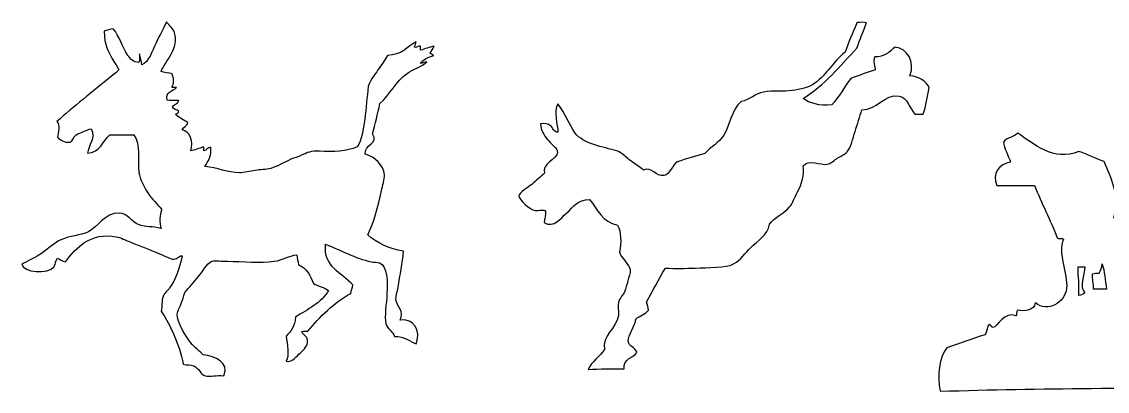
# Model space of a CAD drawing. Header units: centimetres. Extents: x -66 to 65, y -66 to 66.
# Drawn here: x -64.24 to -49.73, y 43.79 to 48.73 of the extents above; entities that cross this region are included whole.
import ezdxf

# ---------------------------------------------------------------- set-up
doc = ezdxf.new("R2010")
doc.units = ezdxf.units.CM
doc.header["$MEASUREMENT"] = 0
doc.layers.add('Layer 1', color=7, linetype='Continuous')

msp = doc.modelspace()

# ---------------------------------------------------------------- linework, layer by layer
at = {"layer": 'Layer 1'}
for points, knots in [([(-62.30005, 48.73441), (-62.26462, 48.67861), (-62.21057, 48.64646), (-62.1925, 48.58651), (-62.1925, 48.58651), (-62.13088, 48.38257), (-62.31799, 48.19908), (-62.37398, 48.06891), (-62.37398, 48.06891), (-62.33069, 48.05169), (-62.27312, 48.04878), (-62.22608, 48.03531), (-62.22608, 48.03531), (-62.20825, 47.98813), (-62.18848, 47.89426), (-62.23283, 47.86055), (-62.23283, 47.86055), (-62.22352, 47.84523), (-62.18603, 47.85804), (-62.1656, 47.85383), (-62.1656, 47.85383), (-62.21423, 47.80798), (-62.32379, 47.78845), (-62.29331, 47.68577), (-62.29331, 47.68577), (-62.25518, 47.67016), (-62.18809, 47.68349), (-62.13874, 47.67905), (-62.13874, 47.67905), (-62.14115, 47.63394), (-62.22007, 47.6201), (-62.21939, 47.59166), (-62.21939, 47.59166), (-62.2187, 47.56197), (-62.16179, 47.56031), (-62.13874, 47.53115), (-62.13874, 47.53115), (-62.13607, 47.5016), (-62.17496, 47.51361), (-62.17906, 47.49083), (-62.17906, 47.49083), (-62.12908, 47.4512), (-62.07132, 47.41931), (-62.01772, 47.38328), (-62.01772, 47.38328), (-62.01296, 47.34796), (-62.07439, 47.32454), (-62.09167, 47.28919), (-62.09167, 47.28919), (-61.98496, 47.26609), (-61.94017, 47.1319), (-61.9774, 47.00685), (-61.9774, 47.00685), (-61.93396, 47.01053), (-61.85836, 47.04013), (-61.80936, 47.06064), (-61.80936, 47.06064), (-61.7942, 47.05564), (-61.80671, 47.02294), (-61.80264, 47.00685), (-61.80264, 47.00685), (-61.76179, 47.01307), (-61.75165, 47.05), (-61.70853, 47.05389), (-61.70853, 47.05389), (-61.69707, 46.93041), (-61.74692, 46.86818), (-61.7892, 46.79846), (-61.7892, 46.79846), (-61.61897, 46.78079), (-61.48149, 46.71403), (-61.32539, 46.71107), (-61.32539, 46.71107), (-61.26221, 46.70988), (-61.18543, 46.73496), (-61.117, 46.7447), (-61.117, 46.7447), (-61.04493, 46.75491), (-60.96987, 46.75536), (-60.90859, 46.77161), (-60.90859, 46.77161), (-60.81609, 46.79608), (-60.7273, 46.85503), (-60.63972, 46.89258), (-60.63972, 46.89258), (-60.59551, 46.91155), (-60.54487, 46.92584), (-60.49856, 46.94637), (-60.49856, 46.94637), (-60.4108, 46.98526), (-60.37979, 47.00574), (-60.25657, 47.00013), (-60.25657, 47.00013), (-60.07583, 46.99193), (-59.8892, 46.99677), (-59.75241, 47.06064), (-59.75241, 47.06064), (-59.64105, 47.24416), (-59.64359, 47.59481), (-59.60451, 47.86728), (-59.60451, 47.86728), (-59.59591, 47.92742), (-59.51463, 48.03061), (-59.4768, 48.08911), (-59.4768, 48.08911), (-59.43227, 48.15798), (-59.37967, 48.21714), (-59.34909, 48.28408), (-59.34909, 48.28408), (-59.15891, 48.28212), (-59.08803, 48.39944), (-58.96592, 48.46556), (-58.96592, 48.46556), (-58.96682, 48.43511), (-58.98238, 48.41926), (-58.98608, 48.39164), (-58.98608, 48.39164), (-58.97007, 48.38047), (-58.94036, 48.41286), (-58.90543, 48.40508), (-58.90543, 48.40508), (-58.90543, 48.38714), (-58.90543, 48.36923), (-58.90543, 48.35132), (-58.90543, 48.35132), (-58.8472, 48.37151), (-58.79116, 48.39387), (-58.72393, 48.40508), (-58.72393, 48.40508), (-58.73814, 48.37), (-58.7601, 48.34266), (-58.78444, 48.31769), (-58.78444, 48.31769), (-58.77055, 48.30245), (-58.75007, 48.29385), (-58.73068, 48.28409), (-58.73068, 48.28409), (-58.79833, 48.25763), (-58.87128, 48.23646), (-58.90544, 48.17654), (-58.90544, 48.17654), (-58.87226, 48.17696), (-58.85795, 48.19628), (-58.82479, 48.1967), (-58.82479, 48.1967), (-58.90446, 48.12394), (-59.00457, 48.10177), (-59.08694, 48.0421), (-59.08694, 48.0421), (-59.23331, 47.93605), (-59.31676, 47.7568), (-59.44992, 47.63877), (-59.44992, 47.63877), (-59.47908, 47.49986), (-59.51268, 47.3654), (-59.55078, 47.23544), (-59.55078, 47.23544), (-59.45627, 47.0946), (-59.66034, 47.10143), (-59.64489, 46.95982), (-59.64489, 46.95982), (-59.51114, 46.92476), (-59.40126, 46.81607), (-59.38946, 46.6842), (-59.38946, 46.6842), (-59.38422, 46.62525), (-59.41354, 46.54363), (-59.42978, 46.46909), (-59.42978, 46.46909), (-59.47333, 46.26957), (-59.53265, 46.02814), (-59.61128, 45.88425), (-59.61128, 45.88425), (-59.49174, 45.77074), (-59.33024, 45.69923), (-59.13397, 45.66245), (-59.13397, 45.66245), (-59.14672, 45.50203), (-59.1794, 45.34797), (-59.20795, 45.17845), (-59.20795, 45.17845), (-59.21726, 45.12307), (-59.23981, 45.06214), (-59.23483, 45.01713), (-59.23483, 45.01713), (-59.2248, 44.92677), (-59.11362, 44.85753), (-59.18104, 44.74151), (-59.18104, 44.74151), (-58.99319, 44.76858), (-58.89762, 44.6011), (-58.96593, 44.42557), (-58.96593, 44.42557), (-59.04422, 44.44843), (-59.11992, 44.5313), (-59.25499, 44.51968), (-59.25499, 44.51968), (-59.27348, 44.58993), (-59.3514, 44.61821), (-59.36926, 44.69444), (-59.36926, 44.69444), (-59.39135, 44.78874), (-59.36196, 44.96278), (-59.35582, 45.09777), (-59.35582, 45.09777), (-59.34868, 45.2553), (-59.34331, 45.46144), (-59.45665, 45.50782), (-59.45665, 45.50782), (-59.48721, 45.52033), (-59.53214, 45.51449), (-59.5642, 45.52126), (-59.5642, 45.52126), (-59.78611, 45.56814), (-59.96441, 45.67472), (-60.17589, 45.75653), (-60.17589, 45.75653), (-60.20915, 45.44768), (-59.95078, 45.37217), (-59.81291, 45.21204), (-59.81291, 45.21204), (-59.81468, 45.1668), (-59.83548, 45.14055), (-59.83982, 45.09777), (-59.83982, 45.09777), (-60.07136, 44.97082), (-60.24868, 44.78964), (-60.41119, 44.59363), (-60.41119, 44.59363), (-60.43601, 44.58932), (-60.47816, 44.60233), (-60.49186, 44.58691), (-60.49186, 44.58691), (-60.47143, 44.5237), (-60.40531, 44.53873), (-60.41794, 44.43901), (-60.41794, 44.43901), (-60.42519, 44.38138), (-60.48107, 44.33365), (-60.53219, 44.28441), (-60.53219, 44.28441), (-60.58532, 44.23321), (-60.63564, 44.17228), (-60.70025, 44.19027), (-60.70025, 44.19027), (-60.65445, 44.26972), (-60.69369, 44.41847), (-60.70025, 44.5264), (-60.70025, 44.5264), (-60.64191, 44.59355), (-60.57986, 44.657), (-60.57926, 44.78183), (-60.57926, 44.78183), (-60.41657, 44.88578), (-60.23303, 44.96889), (-60.13561, 45.13809), (-60.13561, 45.13809), (-60.19199, 45.18032), (-60.27555, 45.19535), (-60.33728, 45.2322), (-60.33728, 45.2322), (-60.37721, 45.3424), (-60.43182, 45.43791), (-60.53895, 45.48091), (-60.53895, 45.48091), (-60.54332, 45.52806), (-60.55916, 45.56375), (-60.55911, 45.61534), (-60.55911, 45.61534), (-60.6673, 45.60354), (-60.74614, 45.54385), (-60.86161, 45.52795), (-60.86161, 45.52795), (-61.04505, 45.50271), (-61.28161, 45.52795), (-61.48677, 45.52795), (-61.48677, 45.52795), (-61.55659, 45.52795), (-61.64713, 45.5425), (-61.69513, 45.52795), (-61.69513, 45.52795), (-61.75479, 45.50985), (-61.83412, 45.36954), (-61.87663, 45.31956), (-61.87663, 45.31956), (-61.93521, 45.25066), (-61.99675, 45.17819), (-62.05811, 45.1112), (-62.05811, 45.1112), (-62.06946, 45.05595), (-62.08827, 45.01264), (-62.10518, 44.96332), (-62.10518, 44.96332), (-62.12042, 44.91884), (-62.15474, 44.86587), (-62.15894, 44.82216), (-62.15894, 44.82216), (-62.16958, 44.71225), (-62.03244, 44.51217), (-61.97744, 44.43902), (-61.97744, 44.43902), (-61.92907, 44.37467), (-61.857, 44.32067), (-61.8094, 44.27768), (-61.8094, 44.27768), (-61.6557, 44.25426), (-61.45838, 44.18248), (-61.53378, 43.99537), (-61.53378, 43.99537), (-61.63186, 44.00915), (-61.71333, 43.9764), (-61.78249, 43.99537), (-61.78249, 43.99537), (-61.84181, 44.01164), (-61.87245, 44.10147), (-61.93709, 44.1298), (-61.93709, 44.1298), (-61.98204, 44.14951), (-62.0176, 44.13454), (-62.07825, 44.14996), (-62.07825, 44.14996), (-62.13466, 44.42962), (-62.24187, 44.65854), (-62.37403, 44.86251), (-62.37403, 44.86251), (-62.35331, 44.92979), (-62.37072, 44.9962), (-62.34715, 45.05746), (-62.34715, 45.05746), (-62.33186, 45.09712), (-62.28733, 45.13168), (-62.25976, 45.17173), (-62.25976, 45.17173), (-62.17755, 45.29111), (-62.13133, 45.4242), (-62.0917, 45.60194), (-62.0917, 45.60194), (-62.12313, 45.61287), (-62.15621, 45.55781), (-62.19925, 45.5549), (-62.19925, 45.5549), (-62.24301, 45.55194), (-62.33011, 45.6034), (-62.3942, 45.62882), (-62.3942, 45.62882), (-62.53546, 45.68489), (-62.6414, 45.73008), (-62.77734, 45.78344), (-62.77734, 45.78344), (-62.84092, 45.80836), (-62.91783, 45.84781), (-62.97229, 45.85736), (-62.97229, 45.85736), (-63.30868, 45.91647), (-63.50582, 45.72221), (-63.65121, 45.52126), (-63.65121, 45.52126), (-63.69137, 45.53264), (-63.72426, 45.55129), (-63.75876, 45.5683), (-63.75876, 45.5683), (-63.79075, 45.52782), (-63.77741, 45.49445), (-63.80578, 45.45403), (-63.80578, 45.45403), (-63.87764, 45.35169), (-64.22313, 45.37354), (-64.23602, 45.49435), (-64.23602, 45.49435), (-64.13804, 45.5343), (-64.05182, 45.57928), (-63.9604, 45.64223), (-63.9604, 45.64223), (-63.88121, 45.69679), (-63.7998, 45.77659), (-63.71169, 45.81699), (-63.71169, 45.81699), (-63.59191, 45.87197), (-63.45753, 45.86827), (-63.34196, 45.92454), (-63.34196, 45.92454), (-63.22292, 45.98251), (-63.12913, 46.17687), (-62.93194, 46.17327), (-62.93194, 46.17327), (-62.82425, 46.17129), (-62.76348, 46.05458), (-62.67646, 46.01865), (-62.67646, 46.01865), (-62.56967, 45.97457), (-62.49228, 46.0069), (-62.37396, 45.96489), (-62.37396, 45.96489), (-62.40084, 46.04527), (-62.38767, 46.14385), (-62.36727, 46.22707), (-62.36727, 46.22707), (-62.42437, 46.29277), (-62.49501, 46.3546), (-62.54875, 46.44218), (-62.54875, 46.44218), (-62.59423, 46.51626), (-62.66011, 46.62837), (-62.66977, 46.71777), (-62.66977, 46.71777), (-62.68885, 46.89536), (-62.644, 47.08022), (-62.73697, 47.22193), (-62.73697, 47.22193), (-62.84452, 47.22193), (-62.95205, 47.22193), (-63.05963, 47.22193), (-63.05963, 47.22193), (-63.15279, 47.13361), (-63.18877, 46.98809), (-63.35541, 46.97322), (-63.35541, 46.97322), (-63.34877, 47.07741), (-63.24071, 47.17642), (-63.30834, 47.30263), (-63.30834, 47.30263), (-63.3811, 47.28125), (-63.44145, 47.24749), (-63.51003, 47.22196), (-63.51003, 47.22196), (-63.53913, 47.19058), (-63.55062, 47.14155), (-63.5907, 47.12113), (-63.5907, 47.12113), (-63.67386, 47.11639), (-63.72016, 47.14851), (-63.75876, 47.18836), (-63.75876, 47.18836), (-63.74582, 47.24879), (-63.71738, 47.35317), (-63.76548, 47.39672), (-63.76548, 47.39672), (-63.54249, 47.59973), (-63.2869, 47.79833), (-63.03949, 48.00172), (-63.03949, 48.00172), (-63.01396, 48.02273), (-62.93961, 48.08308), (-62.93866, 48.08911), (-62.93866, 48.08911), (-62.93731, 48.09763), (-62.99232, 48.18018), (-63.00589, 48.20338), (-63.00589, 48.20338), (-63.07595, 48.32324), (-63.13601, 48.42695), (-63.13363, 48.60671), (-63.13363, 48.60671), (-63.09963, 48.62425), (-63.05531, 48.63148), (-63.01261, 48.64034), (-63.01261, 48.64034), (-62.93173, 48.54181), (-62.89148, 48.39023), (-62.81769, 48.28408), (-62.81769, 48.28408), (-62.78824, 48.24169), (-62.73924, 48.18595), (-62.66981, 48.18997), (-62.66981, 48.18997), (-62.65425, 48.21474), (-62.66746, 48.26829), (-62.66306, 48.30424), (-62.66306, 48.30424), (-62.64554, 48.26122), (-62.64073, 48.20558), (-62.62946, 48.15634), (-62.62946, 48.15634), (-62.53871, 48.19243), (-62.49542, 48.33771), (-62.44124, 48.45212), (-62.44124, 48.45212), (-62.38879, 48.56273), (-62.33865, 48.6525), (-62.30005, 48.73441)], [0, 0, 0, 0, 0.00826446, 0.00826446, 0.00826446, 0.00826446, 0.01652893, 0.01652893, 0.01652893, 0.01652893, 0.02479339, 0.02479339, 0.02479339, 0.02479339, 0.03305785, 0.03305785, 0.03305785, 0.03305785, 0.04132231, 0.04132231, 0.04132231, 0.04132231, 0.04958678, 0.04958678, 0.04958678, 0.04958678, 0.05785124, 0.05785124, 0.05785124, 0.05785124, 0.0661157, 0.0661157, 0.0661157, 0.0661157, 0.07438017, 0.07438017, 0.07438017, 0.07438017, 0.08264463, 0.08264463, 0.08264463, 0.08264463, 0.09090909, 0.09090909, 0.09090909, 0.09090909, 0.09917355, 0.09917355, 0.09917355, 0.09917355, 0.10743802, 0.10743802, 0.10743802, 0.10743802, 0.11570248, 0.11570248, 0.11570248, 0.11570248, 0.12396694, 0.12396694, 0.12396694, 0.12396694, 0.1322314, 0.1322314, 0.1322314, 0.1322314, 0.14049587, 0.14049587, 0.14049587, 0.14049587, 0.14876033, 0.14876033, 0.14876033, 0.14876033, 0.15702479, 0.15702479, 0.15702479, 0.15702479, 0.16528926, 0.16528926, 0.16528926, 0.16528926, 0.17355372, 0.17355372, 0.17355372, 0.17355372, 0.18181818, 0.18181818, 0.18181818, 0.18181818, 0.19008264, 0.19008264, 0.19008264, 0.19008264, 0.19834711, 0.19834711, 0.19834711, 0.19834711, 0.20661157, 0.20661157, 0.20661157, 0.20661157, 0.21487603, 0.21487603, 0.21487603, 0.21487603, 0.2231405, 0.2231405, 0.2231405, 0.2231405, 0.23140496, 0.23140496, 0.23140496, 0.23140496, 0.23966942, 0.23966942, 0.23966942, 0.23966942, 0.24793388, 0.24793388, 0.24793388, 0.24793388, 0.25619835, 0.25619835, 0.25619835, 0.25619835, 0.26446281, 0.26446281, 0.26446281, 0.26446281, 0.27272727, 0.27272727, 0.27272727, 0.27272727, 0.28099174, 0.28099174, 0.28099174, 0.28099174, 0.2892562, 0.2892562, 0.2892562, 0.2892562, 0.29752066, 0.29752066, 0.29752066, 0.29752066, 0.30578512, 0.30578512, 0.30578512, 0.30578512, 0.31404959, 0.31404959, 0.31404959, 0.31404959, 0.32231405, 0.32231405, 0.32231405, 0.32231405, 0.33057851, 0.33057851, 0.33057851, 0.33057851, 0.33884298, 0.33884298, 0.33884298, 0.33884298, 0.34710744, 0.34710744, 0.34710744, 0.34710744, 0.3553719, 0.3553719, 0.3553719, 0.3553719, 0.36363636, 0.36363636, 0.36363636, 0.36363636, 0.37190083, 0.37190083, 0.37190083, 0.37190083, 0.38016529, 0.38016529, 0.38016529, 0.38016529, 0.38842975, 0.38842975, 0.38842975, 0.38842975, 0.39669421, 0.39669421, 0.39669421, 0.39669421, 0.40495868, 0.40495868, 0.40495868, 0.40495868, 0.41322314, 0.41322314, 0.41322314, 0.41322314, 0.4214876, 0.4214876, 0.4214876, 0.4214876, 0.42975207, 0.42975207, 0.42975207, 0.42975207, 0.43801653, 0.43801653, 0.43801653, 0.43801653, 0.44628099, 0.44628099, 0.44628099, 0.44628099, 0.45454545, 0.45454545, 0.45454545, 0.45454545, 0.46280992, 0.46280992, 0.46280992, 0.46280992, 0.47107438, 0.47107438, 0.47107438, 0.47107438, 0.47933884, 0.47933884, 0.47933884, 0.47933884, 0.48760331, 0.48760331, 0.48760331, 0.48760331, 0.49586777, 0.49586777, 0.49586777, 0.49586777, 0.50413223, 0.50413223, 0.50413223, 0.50413223, 0.51239669, 0.51239669, 0.51239669, 0.51239669, 0.52066116, 0.52066116, 0.52066116, 0.52066116, 0.52892562, 0.52892562, 0.52892562, 0.52892562, 0.53719008, 0.53719008, 0.53719008, 0.53719008, 0.54545455, 0.54545455, 0.54545455, 0.54545455, 0.55371901, 0.55371901, 0.55371901, 0.55371901, 0.56198347, 0.56198347, 0.56198347, 0.56198347, 0.57024793, 0.57024793, 0.57024793, 0.57024793, 0.5785124, 0.5785124, 0.5785124, 0.5785124, 0.58677686, 0.58677686, 0.58677686, 0.58677686, 0.59504132, 0.59504132, 0.59504132, 0.59504132, 0.60330579, 0.60330579, 0.60330579, 0.60330579, 0.61157025, 0.61157025, 0.61157025, 0.61157025, 0.61983471, 0.61983471, 0.61983471, 0.61983471, 0.62809917, 0.62809917, 0.62809917, 0.62809917, 0.63636364, 0.63636364, 0.63636364, 0.63636364, 0.6446281, 0.6446281, 0.6446281, 0.6446281, 0.65289256, 0.65289256, 0.65289256, 0.65289256, 0.66115702, 0.66115702, 0.66115702, 0.66115702, 0.66942149, 0.66942149, 0.66942149, 0.66942149, 0.67768595, 0.67768595, 0.67768595, 0.67768595, 0.68595041, 0.68595041, 0.68595041, 0.68595041, 0.69421488, 0.69421488, 0.69421488, 0.69421488, 0.70247934, 0.70247934, 0.70247934, 0.70247934, 0.7107438, 0.7107438, 0.7107438, 0.7107438, 0.71900826, 0.71900826, 0.71900826, 0.71900826, 0.72727273, 0.72727273, 0.72727273, 0.72727273, 0.73553719, 0.73553719, 0.73553719, 0.73553719, 0.74380165, 0.74380165, 0.74380165, 0.74380165, 0.75206612, 0.75206612, 0.75206612, 0.75206612, 0.76033058, 0.76033058, 0.76033058, 0.76033058, 0.76859504, 0.76859504, 0.76859504, 0.76859504, 0.7768595, 0.7768595, 0.7768595, 0.7768595, 0.78512397, 0.78512397, 0.78512397, 0.78512397, 0.79338843, 0.79338843, 0.79338843, 0.79338843, 0.80165289, 0.80165289, 0.80165289, 0.80165289, 0.80991736, 0.80991736, 0.80991736, 0.80991736, 0.81818182, 0.81818182, 0.81818182, 0.81818182, 0.82644628, 0.82644628, 0.82644628, 0.82644628, 0.83471074, 0.83471074, 0.83471074, 0.83471074, 0.84297521, 0.84297521, 0.84297521, 0.84297521, 0.85123967, 0.85123967, 0.85123967, 0.85123967, 0.85950413, 0.85950413, 0.85950413, 0.85950413, 0.8677686, 0.8677686, 0.8677686, 0.8677686, 0.87603306, 0.87603306, 0.87603306, 0.87603306, 0.88429752, 0.88429752, 0.88429752, 0.88429752, 0.89256198, 0.89256198, 0.89256198, 0.89256198, 0.90082645, 0.90082645, 0.90082645, 0.90082645, 0.90909091, 0.90909091, 0.90909091, 0.90909091, 0.91735537, 0.91735537, 0.91735537, 0.91735537, 0.92561983, 0.92561983, 0.92561983, 0.92561983, 0.9338843, 0.9338843, 0.9338843, 0.9338843, 0.94214876, 0.94214876, 0.94214876, 0.94214876, 0.95041322, 0.95041322, 0.95041322, 0.95041322, 0.95867769, 0.95867769, 0.95867769, 0.95867769, 0.96694215, 0.96694215, 0.96694215, 0.96694215, 0.97520661, 0.97520661, 0.97520661, 0.97520661, 0.98347107, 0.98347107, 0.98347107, 0.98347107, 1, 1, 1, 1]), ([(-52.94922, 48.71867), (-52.98634, 48.60143), (-53.03981, 48.50055), (-53.0749, 48.38127), (-53.0749, 48.38127), (-53.30236, 48.14344), (-53.50567, 47.88142), (-53.796, 47.70648), (-53.796, 47.70648), (-53.70329, 47.64264), (-53.5847, 47.60464), (-53.4123, 47.62049), (-53.4123, 47.62049), (-53.31316, 47.72643), (-53.24328, 47.86166), (-53.15428, 47.9777), (-53.15428, 47.9777), (-53.04334, 48.01231), (-52.94351, 48.05803), (-52.83011, 48.09017), (-52.83011, 48.09017), (-52.82675, 48.12478), (-52.87398, 48.21349), (-52.83672, 48.26218), (-52.83672, 48.26218), (-52.70607, 48.26234), (-52.64426, 48.32867), (-52.5655, 48.3945), (-52.5655, 48.3945), (-52.4004, 48.37196), (-52.29668, 48.20538), (-52.36704, 48.0108), (-52.36704, 48.0108), (-52.24216, 47.99672), (-52.15805, 47.94193), (-52.10904, 47.85202), (-52.10904, 47.85202), (-52.1342, 47.73161), (-52.15362, 47.60553), (-52.18842, 47.49478), (-52.18842, 47.49478), (-52.22591, 47.49478), (-52.26338, 47.49478), (-52.30087, 47.49478), (-52.30087, 47.49478), (-52.37088, 47.57148), (-52.40125, 47.72142), (-52.51256, 47.73955), (-52.51256, 47.73955), (-52.70589, 47.77106), (-52.81882, 47.55), (-53.00871, 47.55432), (-53.00871, 47.55432), (-53.03766, 47.4659), (-53.06909, 47.36562), (-53.10134, 47.26325), (-53.10134, 47.26325), (-53.1305, 47.17078), (-53.15309, 47.05436), (-53.20717, 46.992), (-53.20717, 46.992), (-53.23363, 46.96152), (-53.29663, 46.93228), (-53.33949, 46.90601), (-53.33949, 46.90601), (-53.37389, 46.88492), (-53.4309, 46.8332), (-53.47181, 46.82663), (-53.47181, 46.82663), (-53.56042, 46.8124), (-53.72433, 46.89706), (-53.79598, 46.80679), (-53.79598, 46.80679), (-53.77024, 46.67915), (-53.81432, 46.56755), (-53.86877, 46.45614), (-53.86877, 46.45614), (-53.90356, 46.38489), (-53.93809, 46.30342), (-53.9746, 46.25768), (-53.9746, 46.25768), (-54.05085, 46.16211), (-54.17709, 46.11682), (-54.24585, 46.02612), (-54.24585, 46.02612), (-54.26694, 45.87525), (-54.40389, 45.80194), (-54.49723, 45.70859), (-54.49723, 45.70859), (-54.55605, 45.64977), (-54.63836, 45.5365), (-54.71556, 45.4969), (-54.71556, 45.4969), (-54.82653, 45.43991), (-55.06587, 45.44462), (-55.23817, 45.43734), (-55.23817, 45.43734), (-55.36954, 45.43181), (-55.50016, 45.4307), (-55.63512, 45.43734), (-55.63512, 45.43734), (-55.7209, 45.28716), (-55.80509, 45.13542), (-55.8865, 44.98085), (-55.8865, 44.98085), (-55.87909, 44.94413), (-55.86242, 44.91671), (-55.86004, 44.87502), (-55.86004, 44.87502), (-55.90491, 44.82284), (-55.9755, 44.79644), (-56.03205, 44.75593), (-56.03205, 44.75593), (-56.03033, 44.67161), (-56.14026, 44.53842), (-56.1313, 44.45825), (-56.1313, 44.45825), (-56.12331, 44.38713), (-56.03425, 44.38065), (-56.01883, 44.30609), (-56.01883, 44.30609), (-56.06836, 44.22772), (-56.20089, 44.23235), (-56.18422, 44.08778), (-56.18422, 44.08778), (-56.34628, 44.08664), (-56.51468, 44.09188), (-56.66716, 44.08117), (-56.66716, 44.08117), (-56.61705, 44.19206), (-56.51333, 44.24929), (-56.44883, 44.34581), (-56.44883, 44.34581), (-56.48381, 44.53718), (-56.29156, 44.6237), (-56.26362, 44.80227), (-56.26362, 44.80227), (-56.25481, 44.8586), (-56.27428, 44.91837), (-56.26362, 44.97428), (-56.26362, 44.97428), (-56.25285, 45.03053), (-56.198, 45.07681), (-56.1776, 45.12644), (-56.1776, 45.12644), (-56.16337, 45.16107), (-56.15067, 45.21722), (-56.13791, 45.26535), (-56.13791, 45.26535), (-56.12553, 45.31205), (-56.10246, 45.37333), (-56.10481, 45.40428), (-56.10481, 45.40428), (-56.11124, 45.4877), (-56.22935, 45.57377), (-56.25036, 45.65566), (-56.25036, 45.65566), (-56.22231, 45.77126), (-56.22253, 45.92773), (-56.27682, 46.0129), (-56.27682, 46.0129), (-56.47669, 46.05121), (-56.544, 46.22208), (-56.64726, 46.35691), (-56.64726, 46.35691), (-56.8126, 46.35254), (-56.85805, 46.26264), (-56.9582, 46.17168), (-56.9582, 46.17168), (-57.02805, 46.10826), (-57.12648, 45.96904), (-57.25588, 46.046), (-57.25588, 46.046), (-57.24538, 46.095), (-57.239, 46.14816), (-57.23606, 46.20475), (-57.23606, 46.20475), (-57.27927, 46.22565), (-57.34348, 46.19972), (-57.39484, 46.21136), (-57.39484, 46.21136), (-57.43675, 46.22089), (-57.59397, 46.34855), (-57.59328, 46.39659), (-57.59328, 46.39659), (-57.59251, 46.45181), (-57.46255, 46.52049), (-57.42127, 46.55537), (-57.42127, 46.55537), (-57.35565, 46.6108), (-57.30332, 46.66398), (-57.24926, 46.70753), (-57.24926, 46.70753), (-57.29816, 46.84001), (-57.07956, 46.88898), (-57.07725, 46.9854), (-57.07725, 46.9854), (-57.07587, 47.04184), (-57.17242, 47.10965), (-57.20957, 47.15738), (-57.20957, 47.15738), (-57.2591, 47.22107), (-57.30186, 47.27406), (-57.30217, 47.36907), (-57.30217, 47.36907), (-57.2451, 47.37942), (-57.20512, 47.36706), (-57.16988, 47.34261), (-57.16988, 47.34261), (-57.13368, 47.31753), (-57.12876, 47.24961), (-57.07063, 47.25662), (-57.07063, 47.25662), (-57.07455, 47.34851), (-57.13167, 47.53689), (-57.07063, 47.6337), (-57.07063, 47.6337), (-56.97011, 47.50368), (-56.92977, 47.3738), (-56.83909, 47.24339), (-56.83909, 47.24339), (-56.74125, 47.10263), (-56.46423, 47.05657), (-56.28339, 47.00524), (-56.28339, 47.00524), (-56.22934, 46.98989), (-56.14398, 46.90581), (-56.09818, 46.87292), (-56.09818, 46.87292), (-56.03685, 46.82892), (-55.98203, 46.79106), (-55.92617, 46.74724), (-55.92617, 46.74724), (-55.81333, 46.8032), (-55.76393, 46.65606), (-55.65492, 46.67448), (-55.65492, 46.67448), (-55.56748, 46.68924), (-55.55017, 46.81497), (-55.47633, 46.85969), (-55.47633, 46.85969), (-55.35481, 46.89917), (-55.2313, 46.93668), (-55.10583, 46.97216), (-55.10583, 46.97216), (-55.03106, 47.06), (-54.9188, 47.11091), (-54.85448, 47.21693), (-54.85448, 47.21693), (-54.76807, 47.35928), (-54.75026, 47.55406), (-54.62294, 47.6668), (-54.62294, 47.6668), (-54.50938, 47.68561), (-54.42688, 47.77393), (-54.32523, 47.79248), (-54.32523, 47.79248), (-54.18728, 47.81769), (-54.05467, 47.7965), (-53.94153, 47.81235), (-53.94153, 47.81235), (-53.8307, 47.82783), (-53.72039, 47.84997), (-53.63723, 47.91157), (-53.63723, 47.91157), (-53.47094, 48.03471), (-53.39948, 48.19687), (-53.23366, 48.32834), (-53.23366, 48.32834), (-53.18786, 48.45896), (-53.13449, 48.58202), (-53.08152, 48.70542), (-53.08152, 48.70542), (-53.08178, 48.71674), (-53.0766, 48.72257), (-53.06829, 48.72529), (-53.06829, 48.72529), (-53.02979, 48.72187), (-52.97703, 48.73272), (-52.94922, 48.71867)], [0, 0, 0, 0, 0.01408451, 0.01408451, 0.01408451, 0.01408451, 0.02816901, 0.02816901, 0.02816901, 0.02816901, 0.04225352, 0.04225352, 0.04225352, 0.04225352, 0.05633803, 0.05633803, 0.05633803, 0.05633803, 0.07042254, 0.07042254, 0.07042254, 0.07042254, 0.08450704, 0.08450704, 0.08450704, 0.08450704, 0.09859155, 0.09859155, 0.09859155, 0.09859155, 0.11267606, 0.11267606, 0.11267606, 0.11267606, 0.12676056, 0.12676056, 0.12676056, 0.12676056, 0.14084507, 0.14084507, 0.14084507, 0.14084507, 0.15492958, 0.15492958, 0.15492958, 0.15492958, 0.16901408, 0.16901408, 0.16901408, 0.16901408, 0.18309859, 0.18309859, 0.18309859, 0.18309859, 0.1971831, 0.1971831, 0.1971831, 0.1971831, 0.21126761, 0.21126761, 0.21126761, 0.21126761, 0.22535211, 0.22535211, 0.22535211, 0.22535211, 0.23943662, 0.23943662, 0.23943662, 0.23943662, 0.25352113, 0.25352113, 0.25352113, 0.25352113, 0.26760563, 0.26760563, 0.26760563, 0.26760563, 0.28169014, 0.28169014, 0.28169014, 0.28169014, 0.29577465, 0.29577465, 0.29577465, 0.29577465, 0.30985915, 0.30985915, 0.30985915, 0.30985915, 0.32394366, 0.32394366, 0.32394366, 0.32394366, 0.33802817, 0.33802817, 0.33802817, 0.33802817, 0.35211268, 0.35211268, 0.35211268, 0.35211268, 0.36619718, 0.36619718, 0.36619718, 0.36619718, 0.38028169, 0.38028169, 0.38028169, 0.38028169, 0.3943662, 0.3943662, 0.3943662, 0.3943662, 0.4084507, 0.4084507, 0.4084507, 0.4084507, 0.42253521, 0.42253521, 0.42253521, 0.42253521, 0.43661972, 0.43661972, 0.43661972, 0.43661972, 0.45070423, 0.45070423, 0.45070423, 0.45070423, 0.46478873, 0.46478873, 0.46478873, 0.46478873, 0.47887324, 0.47887324, 0.47887324, 0.47887324, 0.49295775, 0.49295775, 0.49295775, 0.49295775, 0.50704225, 0.50704225, 0.50704225, 0.50704225, 0.52112676, 0.52112676, 0.52112676, 0.52112676, 0.53521127, 0.53521127, 0.53521127, 0.53521127, 0.54929577, 0.54929577, 0.54929577, 0.54929577, 0.56338028, 0.56338028, 0.56338028, 0.56338028, 0.57746479, 0.57746479, 0.57746479, 0.57746479, 0.5915493, 0.5915493, 0.5915493, 0.5915493, 0.6056338, 0.6056338, 0.6056338, 0.6056338, 0.61971831, 0.61971831, 0.61971831, 0.61971831, 0.63380282, 0.63380282, 0.63380282, 0.63380282, 0.64788732, 0.64788732, 0.64788732, 0.64788732, 0.66197183, 0.66197183, 0.66197183, 0.66197183, 0.67605634, 0.67605634, 0.67605634, 0.67605634, 0.69014085, 0.69014085, 0.69014085, 0.69014085, 0.70422535, 0.70422535, 0.70422535, 0.70422535, 0.71830986, 0.71830986, 0.71830986, 0.71830986, 0.73239437, 0.73239437, 0.73239437, 0.73239437, 0.74647887, 0.74647887, 0.74647887, 0.74647887, 0.76056338, 0.76056338, 0.76056338, 0.76056338, 0.77464789, 0.77464789, 0.77464789, 0.77464789, 0.78873239, 0.78873239, 0.78873239, 0.78873239, 0.8028169, 0.8028169, 0.8028169, 0.8028169, 0.81690141, 0.81690141, 0.81690141, 0.81690141, 0.83098592, 0.83098592, 0.83098592, 0.83098592, 0.84507042, 0.84507042, 0.84507042, 0.84507042, 0.85915493, 0.85915493, 0.85915493, 0.85915493, 0.87323944, 0.87323944, 0.87323944, 0.87323944, 0.88732394, 0.88732394, 0.88732394, 0.88732394, 0.90140845, 0.90140845, 0.90140845, 0.90140845, 0.91549296, 0.91549296, 0.91549296, 0.91549296, 0.92957746, 0.92957746, 0.92957746, 0.92957746, 0.94366197, 0.94366197, 0.94366197, 0.94366197, 0.95774648, 0.95774648, 0.95774648, 0.95774648, 0.97183099, 0.97183099, 0.97183099, 0.97183099, 1, 1, 1, 1]), ([(-44.90277, 48.18117), (-44.72613, 48.02382), (-44.45385, 47.94307), (-44.40824, 47.67693), (-44.40824, 47.67693), (-44.39998, 47.62886), (-44.41541, 47.57689), (-44.4179, 47.52175), (-44.4179, 47.52175), (-44.42515, 47.36223), (-44.40819, 47.15967), (-44.42764, 47.01751), (-44.42764, 47.01751), (-44.44354, 46.90123), (-44.52863, 46.79703), (-44.54398, 46.68781), (-44.54398, 46.68781), (-44.57126, 46.49361), (-44.47008, 46.35719), (-44.40825, 46.19328), (-44.40825, 46.19328), (-44.43288, 46.13711), (-44.47715, 46.1006), (-44.50522, 46.04781), (-44.50522, 46.04781), (-44.49562, 45.98952), (-44.48445, 45.93282), (-44.46643, 45.88295), (-44.46643, 45.88295), (-44.54633, 45.79651), (-44.61015, 45.65832), (-44.57308, 45.48539), (-44.57308, 45.48539), (-44.60541, 45.48539), (-44.63772, 45.48539), (-44.67005, 45.48539), (-44.67005, 45.48539), (-44.72418, 45.29047), (-44.72154, 45.10942), (-44.47608, 45.13627), (-44.47608, 45.13627), (-44.42674, 45.14169), (-44.36964, 45.17776), (-44.30156, 45.18477), (-44.30156, 45.18477), (-44.1326, 45.20221), (-43.71786, 45.18914), (-43.60335, 45.14596), (-43.60335, 45.14596), (-43.53062, 45.11858), (-43.46611, 45.02274), (-43.3997, 44.96173), (-43.3997, 44.96173), (-43.33244, 44.8999), (-43.24275, 44.83499), (-43.20573, 44.76779), (-43.20573, 44.76779), (-43.15633, 44.67796), (-43.15768, 44.56438), (-43.1185, 44.47685), (-43.1185, 44.47685), (-43.03206, 44.28402), (-42.8803, 44.15488), (-42.80817, 43.97261), (-42.80817, 43.97261), (-43.60618, 43.88236), (-44.49531, 43.86508), (-45.3973, 43.90472), (-45.3973, 43.90472), (-45.5965, 43.9135), (-45.79611, 43.92332), (-45.99851, 43.91443), (-45.99851, 43.91443), (-46.62454, 43.88689), (-47.25785, 43.9034), (-47.88946, 43.87564), (-47.88946, 43.87564), (-49.26275, 43.81526), (-50.62565, 43.83656), (-51.96224, 43.78835), (-51.96224, 43.78835), (-52.00624, 43.99877), (-51.9765, 44.24722), (-51.87495, 44.37017), (-51.87495, 44.37017), (-51.69956, 44.42428), (-51.53893, 44.49315), (-51.361, 44.54472), (-51.361, 44.54472), (-51.34687, 44.58557), (-51.32811, 44.62174), (-51.32221, 44.67077), (-51.32221, 44.67077), (-51.28313, 44.70887), (-51.28758, 44.63788), (-51.25434, 44.64169), (-51.25434, 44.64169), (-51.20232, 44.64762), (-51.09929, 44.86701), (-50.95372, 44.79684), (-50.95372, 44.79684), (-50.9347, 44.81015), (-50.94851, 44.85627), (-50.93433, 44.87442), (-50.93433, 44.87442), (-50.82355, 44.85079), (-50.70941, 44.87331), (-50.69189, 44.97139), (-50.69189, 44.97139), (-50.52668, 44.83542), (-50.2974, 44.9734), (-50.27491, 45.16536), (-50.27491, 45.16536), (-50.25181, 45.36255), (-50.40445, 45.64484), (-50.31372, 45.82475), (-50.31372, 45.82475), (-50.32452, 45.84952), (-50.38873, 45.82086), (-50.40098, 45.84414), (-50.40098, 45.84414), (-50.49036, 46.08769), (-50.60934, 46.30166), (-50.70157, 46.54232), (-50.70157, 46.54232), (-50.86966, 46.54232), (-51.03775, 46.54232), (-51.20587, 46.54232), (-51.20587, 46.54232), (-51.27932, 46.6976), (-51.17491, 46.83781), (-51.02161, 46.85265), (-51.02161, 46.85265), (-51.05365, 46.937), (-51.11083, 47.04781), (-51.11855, 47.12417), (-51.11855, 47.12417), (-51.07439, 47.18341), (-50.97959, 47.19204), (-50.92461, 47.24053), (-50.92461, 47.24053), (-50.718, 47.10406), (-50.44503, 46.85464), (-50.11006, 46.99812), (-50.11006, 46.99812), (-49.99253, 46.95724), (-49.88556, 46.90583), (-49.77063, 46.86234), (-49.77063, 46.86234), (-49.68342, 46.62988), (-49.55574, 46.4344), (-49.64458, 46.10598), (-49.64458, 46.10598), (-49.59275, 46.10921), (-49.51324, 46.1685), (-49.45061, 46.19327), (-49.45061, 46.19327), (-49.38883, 46.34808), (-49.34105, 46.51686), (-49.21788, 46.61025), (-49.21788, 46.61025), (-49.37195, 46.67499), (-49.44129, 46.92868), (-49.28577, 47.0466), (-49.28577, 47.0466), (-49.10625, 46.96709), (-48.96801, 46.77482), (-48.78153, 46.66846), (-48.78153, 46.66846), (-48.6272, 46.58038), (-48.43117, 46.51908), (-48.25787, 46.43573), (-48.25787, 46.43573), (-48.18574, 46.40099), (-48.09023, 46.35927), (-48.00572, 46.30966), (-48.00572, 46.30966), (-47.89425, 46.24415), (-47.83816, 46.14445), (-47.68573, 46.15451), (-47.68573, 46.15451), (-47.76148, 46.30175), (-47.94256, 46.42777), (-47.98632, 46.63936), (-47.98632, 46.63936), (-48.07321, 46.74821), (-48.18989, 46.83322), (-48.29665, 46.93998), (-48.29665, 46.93998), (-48.43741, 47.08071), (-48.61023, 47.17138), (-48.63606, 47.41512), (-48.63606, 47.41512), (-48.8018, 47.38983), (-49.00783, 47.32167), (-49.17909, 47.26968), (-49.17909, 47.26968), (-49.25611, 47.29934), (-49.32607, 47.33604), (-49.39242, 47.37633), (-49.39242, 47.37633), (-49.39242, 47.46362), (-49.39242, 47.5509), (-49.39242, 47.63816), (-49.39242, 47.63816), (-49.17467, 47.68221), (-49.11167, 47.88105), (-49.01425, 48.04546), (-49.01425, 48.04546), (-49.15593, 48.01035), (-49.21533, 48.25408), (-49.06272, 48.27819), (-49.06272, 48.27819), (-49.07373, 48.35772), (-49.08791, 48.43403), (-49.11122, 48.50123), (-49.11122, 48.50123), (-49.09521, 48.54555), (-49.07008, 48.48504), (-49.05304, 48.47213), (-49.05304, 48.47213), (-49.01195, 48.49568), (-48.99957, 48.54796), (-48.95607, 48.56913), (-48.95607, 48.56913), (-48.67376, 48.17265), (-48.10361, 48.06401), (-47.60818, 47.88063), (-47.60818, 47.88063), (-47.51232, 47.87775), (-47.36738, 47.94749), (-47.25909, 47.93881), (-47.25909, 47.93881), (-47.15016, 47.93008), (-47.04467, 47.81305), (-46.91, 47.79337), (-46.91, 47.79337), (-46.76863, 47.77268), (-46.57726, 47.82425), (-46.40573, 47.84184), (-46.40573, 47.84184), (-46.23206, 47.85967), (-46.04619, 47.84835), (-45.9112, 47.89034), (-45.9112, 47.89034), (-45.79153, 47.92757), (-45.70932, 48.04536), (-45.6009, 48.09396), (-45.6009, 48.09396), (-45.36536, 48.07412), (-45.03527, 48.04449), (-44.90277, 48.18117)], [0, 0, 0, 0, 0.015625, 0.015625, 0.015625, 0.015625, 0.03125, 0.03125, 0.03125, 0.03125, 0.046875, 0.046875, 0.046875, 0.046875, 0.0625, 0.0625, 0.0625, 0.0625, 0.078125, 0.078125, 0.078125, 0.078125, 0.09375, 0.09375, 0.09375, 0.09375, 0.109375, 0.109375, 0.109375, 0.109375, 0.125, 0.125, 0.125, 0.125, 0.140625, 0.140625, 0.140625, 0.140625, 0.15625, 0.15625, 0.15625, 0.15625, 0.171875, 0.171875, 0.171875, 0.171875, 0.1875, 0.1875, 0.1875, 0.1875, 0.203125, 0.203125, 0.203125, 0.203125, 0.21875, 0.21875, 0.21875, 0.21875, 0.234375, 0.234375, 0.234375, 0.234375, 0.25, 0.25, 0.25, 0.25, 0.265625, 0.265625, 0.265625, 0.265625, 0.28125, 0.28125, 0.28125, 0.28125, 0.296875, 0.296875, 0.296875, 0.296875, 0.3125, 0.3125, 0.3125, 0.3125, 0.328125, 0.328125, 0.328125, 0.328125, 0.34375, 0.34375, 0.34375, 0.34375, 0.359375, 0.359375, 0.359375, 0.359375, 0.375, 0.375, 0.375, 0.375, 0.390625, 0.390625, 0.390625, 0.390625, 0.40625, 0.40625, 0.40625, 0.40625, 0.421875, 0.421875, 0.421875, 0.421875, 0.4375, 0.4375, 0.4375, 0.4375, 0.453125, 0.453125, 0.453125, 0.453125, 0.46875, 0.46875, 0.46875, 0.46875, 0.484375, 0.484375, 0.484375, 0.484375, 0.5, 0.5, 0.5, 0.5, 0.515625, 0.515625, 0.515625, 0.515625, 0.53125, 0.53125, 0.53125, 0.53125, 0.546875, 0.546875, 0.546875, 0.546875, 0.5625, 0.5625, 0.5625, 0.5625, 0.578125, 0.578125, 0.578125, 0.578125, 0.59375, 0.59375, 0.59375, 0.59375, 0.609375, 0.609375, 0.609375, 0.609375, 0.625, 0.625, 0.625, 0.625, 0.640625, 0.640625, 0.640625, 0.640625, 0.65625, 0.65625, 0.65625, 0.65625, 0.671875, 0.671875, 0.671875, 0.671875, 0.6875, 0.6875, 0.6875, 0.6875, 0.703125, 0.703125, 0.703125, 0.703125, 0.71875, 0.71875, 0.71875, 0.71875, 0.734375, 0.734375, 0.734375, 0.734375, 0.75, 0.75, 0.75, 0.75, 0.765625, 0.765625, 0.765625, 0.765625, 0.78125, 0.78125, 0.78125, 0.78125, 0.796875, 0.796875, 0.796875, 0.796875, 0.8125, 0.8125, 0.8125, 0.8125, 0.828125, 0.828125, 0.828125, 0.828125, 0.84375, 0.84375, 0.84375, 0.84375, 0.859375, 0.859375, 0.859375, 0.859375, 0.875, 0.875, 0.875, 0.875, 0.890625, 0.890625, 0.890625, 0.890625, 0.90625, 0.90625, 0.90625, 0.90625, 0.921875, 0.921875, 0.921875, 0.921875, 0.9375, 0.9375, 0.9375, 0.9375, 0.953125, 0.953125, 0.953125, 0.953125, 0.96875, 0.96875, 0.96875, 0.96875, 1, 1, 1, 1]), ([(-50.11011, 45.0684), (-50.07886, 45.07591), (-50.0528, 45.08867), (-50.03251, 45.10719), (-50.03251, 45.10719), (-50.10858, 45.18469), (-50.03685, 45.34256), (-50.03251, 45.45625), (-50.03251, 45.45625), (-50.06159, 45.45625), (-50.09069, 45.45625), (-50.1198, 45.45625), (-50.1198, 45.45625), (-50.12114, 45.32243), (-50.10299, 45.20805), (-50.11011, 45.0684)], [0, 0, 0, 0, 0.2, 0.2, 0.2, 0.2, 0.4, 0.4, 0.4, 0.4, 0.6, 0.6, 0.6, 0.6, 1, 1, 1, 1]), ([(-49.83862, 45.36902), (-49.87394, 45.37201), (-49.90172, 45.36749), (-49.92585, 45.35931), (-49.92585, 45.35931), (-49.93302, 45.28105), (-49.91008, 45.23284), (-49.91617, 45.15566), (-49.91617, 45.15566), (-49.85801, 45.15566), (-49.79983, 45.15566), (-49.74162, 45.15566), (-49.74162, 45.15566), (-49.75694, 45.27287), (-49.76501, 45.3973), (-49.7998, 45.49507), (-49.7998, 45.49507), (-49.80272, 45.44308), (-49.81955, 45.40492), (-49.83862, 45.36902)], [0, 0, 0, 0, 0.16666667, 0.16666667, 0.16666667, 0.16666667, 0.33333333, 0.33333333, 0.33333333, 0.33333333, 0.5, 0.5, 0.5, 0.5, 0.66666667, 0.66666667, 0.66666667, 0.66666667, 1, 1, 1, 1])]:
    msp.add_open_spline(points, degree=3, knots=knots, dxfattribs=at)

doc.saveas('drawing.dxf')
